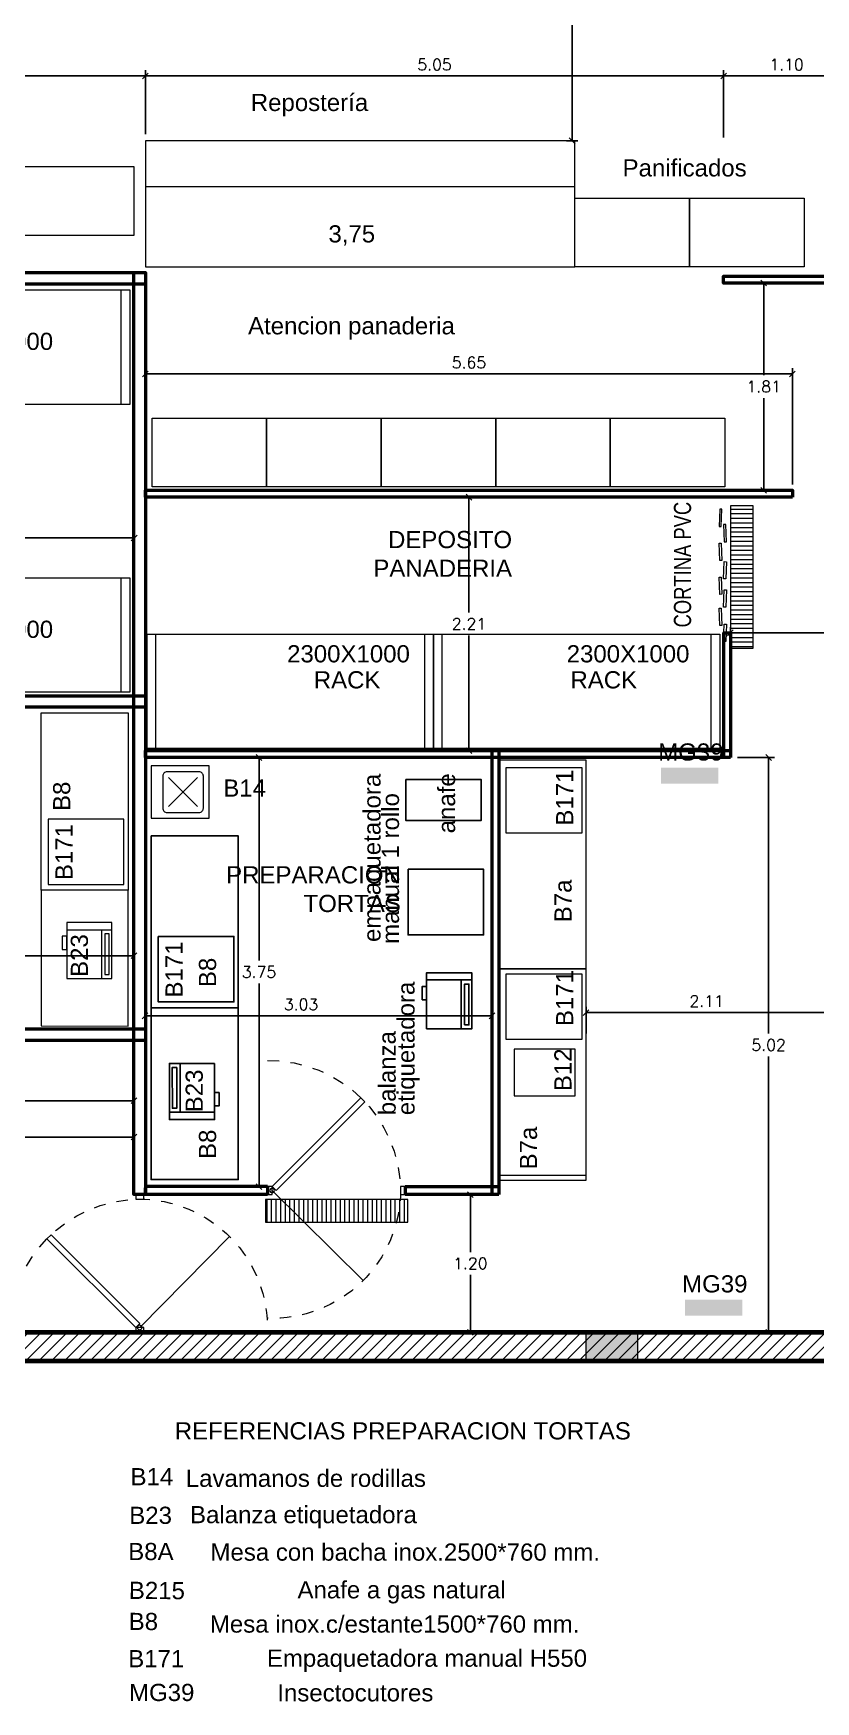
# Model space of a CAD drawing. Header units: inches. Extents: x 2 to 337, y 2 to 182.
# Drawn here: x 61.29 to 68.12, y 46.28 to 60.84 of the extents above; entities that cross this region are included whole.
import ezdxf

# ---------------------------------------------------------------- set-up
doc = ezdxf.new("R2010")
doc.units = ezdxf.units.IN
doc.header["$MEASUREMENT"] = 0
doc.linetypes.add('DASH_15', pattern=[0.375, 0.25, -0.125])
for name, color, linetype in [('0-CORTINAPVC-TXT', 7, 'Continuous'), ('JU-PLANTA(XREF)$0$0-EQUIPAMIENTO-LAB', 6, 'Continuous'), ('JU-PLANTA(XREF)$0$COMESTIBLES0-EQUIP-TXT', 3, 'Continuous'), ('JU-PLANTA(XREF)$0$TRASTIENDAS-EQUIPAMIENTO', 6, 'Continuous')]:
    doc.layers.add(name, color=color, linetype=linetype)
for name, color, linetype, lineweight in [('0-EQUIPAMIENTO-LAB', 6, 'Continuous', 13), ('ARQ-CARPINTERIAS', 4, 'Continuous', 9), ('ARQ-CORTINA PVC', 4, 'Continuous', 5), ('ARQ-REJILLAS', 4, 'Continuous', 5), ('COMESTIBLES0-EQUIP-TXT', 3, 'Continuous', 9), ('EQUIPAMIENTO-TRASTIENDA', 6, 'Continuous', 9), ('HATCH HORMIGON', 100, 'Continuous', 13), ('L COTAS', 1, 'Continuous', 9), ('L EQUIP', 6, 'Continuous', 9), ('l muro', 5, 'Continuous', 80), ('L PANELES', 136, 'Continuous', 50), ('LAVADO MU', 10, 'Continuous', 5)]:
    doc.layers.add(name, color=color, linetype=linetype, lineweight=lineweight)
doc.styles.add('ARIAL', font='ARIAL.TTF')
doc.styles.add('JU-PLANTA(XREF)$0$ARIAL', font='ARIAL.TTF')
doc.styles.add('LZ-COME$0$LETRITAS', font='ROMAN1.shx', dxfattribs={"width": 1.2, "height": 0.225})
doc.styles.add('RomanS', font='romans.shx')
doc.styles.get("Standard").update_dxf_attribs({"font": 'ARIAL.TTF'})
doc.dimstyles.new('bases 1-50', dxfattribs={"dimscale": 0.5, "dimtxt": 0.2, "dimasz": 0.1, "dimexe": 0.1, "dimexo": 0.1, "dimgap": 0.1, "dimtad": 1, "dimtih": 1, "dimtoh": 1, "dimzin": 1, "dimdsep": 46, "dimtxsty": 'RomanS', "dimblk": 'OBLIQUE', "dimcen": 0.1, "dimclrd": 256, "dimclre": 256, "dimclrt": 256, "dimadec": 0, "dimazin": 0, "dimtfac": 1, "dimtmove": 0, "dimatfit": 3, "dimfxl": 0, "dimarcsym": 0})

# ---------------------------------------------------------------- blocks, each defined once
blk = doc.blocks.new('_Oblique')
at = {"color": 0, "linetype": 'ByBlock', "lineweight": -2}
blk.add_line((-0.5, -0.5), (0.5, 0.5), dxfattribs=at)
blk = doc.blocks.new('*D155')
at = {"lineweight": -2}
for p, q in [((66.391, 63.904), (65.94, 63.904)), ((65.99, 63.904), (65.99, 62.526)), ((65.99, 59.904), (65.99, 62.326)), ((65.939, 59.904), (66.04, 59.904))]:
    blk.add_line(p, q, dxfattribs=at)
at = {"layer": 'Defpoints', "color": 0}
for p in [(66.441, 63.904), (65.889, 59.904), (65.99, 59.904)]:
    blk.add_point(p, dxfattribs=at)
at = {"lineweight": -2, "xscale": 0.05, "yscale": 0.05, "zscale": 0.05}
for p, rotation in [((65.99, 63.904), 90), ((65.99, 59.904), 270)]:
    blk.add_blockref('_Oblique', p, dxfattribs=dict(at, rotation=rotation))
at = {"insert": (65.99, 62.426), "char_height": 0.1, "attachment_point": 5, "style": 'RomanS'}
blk.add_mtext('4.00', dxfattribs=at)
blk = doc.blocks.new('A$C299E318D')
at = {"layer": '0-EQUIPAMIENTO-LAB'}
for p, q in [((0.102, 0.102), (0.356, 0.356)), ((0.356, 0.102), (0.102, 0.356))]:
    blk.add_line(p, q, dxfattribs=at)
blk.add_lwpolyline([(0.508, 0.457), (0.508, 0), (0, 0), (0, 0.457)], close=True, dxfattribs=at)
blk.add_lwpolyline([(0.089, 0.051, -0.414214), (0.051, 0.089), (0.051, 0.368, -0.414214), (0.089, 0.406), (0.368, 0.406, -0.414214), (0.406, 0.368), (0.406, 0.089, -0.414214), (0.368, 0.051)], format="xyb", close=True, dxfattribs=at)
blk = doc.blocks.new('RACKS 250')
for p, q in [((-1.05, -2.5), (-1.05, 0)), ((-1.05, 0), (-0.05, 0)), ((-0.05, 0), (-0.05, -2.5)), ((-1.05, -0.0762), (-0.05, -0.0762)), ((-1.05, -2.4238), (-0.05, -2.4238)), ((-0.05, -2.5), (-1.05, -2.5))]:
    blk.add_line(p, q)
blk = doc.blocks.new('*D81')
at = {"layer": 'Defpoints', "color": 0}
for p in [(62.26, 52.267), (65.291, 52.267), (65.291, 52.267)]:
    blk.add_point(p, dxfattribs=at)
at = {"layer": 'L COTAS', "lineweight": -2}
blk.add_line((62.26, 52.267), (65.291, 52.267), dxfattribs=at)
at = {"layer": 'L COTAS', "lineweight": -2, "xscale": 0.05, "yscale": 0.05, "zscale": 0.05, "rotation": 180}
blk.add_blockref('_Oblique', (62.26, 52.267), dxfattribs=at)
at = {"layer": 'L COTAS', "lineweight": -2, "xscale": 0.05, "yscale": 0.05, "zscale": 0.05}
blk.add_blockref('_Oblique', (65.291, 52.267), dxfattribs=at)
at = {"layer": 'L COTAS', "insert": (63.623, 52.367), "char_height": 0.1, "attachment_point": 5, "style": 'RomanS'}
blk.add_mtext('3.03', dxfattribs=at)
blk = doc.blocks.new('PUERTA')
for p, q in [((0.04, 0), (0.834, 0.785)), ((0.04, 0), (0.834, 0.785)), ((0, -0.035), (0, 0.035)), ((0, 0.035), (0.04, 0.035)), ((0.04, 0.035), (0.04, -0.035)), ((0.04, -0.035), (0.075, 0)), ((0.075, 0), (0.85, -0.774)), ((1.16, -0.035), (1.16, 0.035)), ((1.16, 0.035), (1.2, 0.035)), ((1.2, 0.035), (1.2, -0.035)), ((0.04, -0.035), (0, -0.035)), ((0.04, -0.035), (0.814, -0.81)), ((1.2, -0.035), (1.16, -0.035)), ((0.85, -0.774), (0.814, -0.81))]:
    blk.add_line(p, q)
blk.add_circle((0.04, 0), 0.0196)
at = {"linetype": 'DASH_15', "ltscale": 0.2}
for centre, radius, start, end in [((0.04, -0.005), 1.12, 359.6736, 92.0467), ((0.014, 0.011), 1.146, 269.3146, 359.1608)]:
    blk.add_arc(centre, radius, start, end, dxfattribs=at)
blk = doc.blocks.new('LJ-PLANTA BASE(XREF)$0$SE-COME$0$LR-COME$0$B26')
for p, q in [((-0.182, -0.394), (-0.182, 0)), ((-0.182, -0.092), (0.245, -0.092))]:
    blk.add_line(p, q)
for points in [[(0.245, -0.394), (0.245, 0), (-0.245, 0), (-0.245, -0.394)], [(0.21, -0.063), (0.21, -0.025), (-0.146, -0.025), (-0.146, -0.063)], [(-0.008, -0.434), (-0.008, -0.394), (-0.125, -0.394), (-0.125, -0.434)]]:
    blk.add_lwpolyline(points, close=True)
blk = doc.blocks.new('*D184')
at = {"layer": 'Defpoints', "color": 0}
for p in [(55.845, 56.905), (62.166, 56.438), (62.166, 56.334)]:
    blk.add_point(p, dxfattribs=at)
at = {"layer": 'L COTAS', "lineweight": -2}
for p, q in [((55.845, 56.855), (55.845, 56.388)), ((55.845, 56.438), (62.166, 56.438)), ((62.166, 56.384), (62.166, 56.488))]:
    blk.add_line(p, q, dxfattribs=at)
at = {"layer": 'L COTAS', "lineweight": -2, "xscale": 0.05, "yscale": 0.05, "zscale": 0.05, "rotation": 180}
blk.add_blockref('_Oblique', (55.845, 56.438), dxfattribs=at)
at = {"layer": 'L COTAS', "lineweight": -2, "xscale": 0.05, "yscale": 0.05, "zscale": 0.05}
blk.add_blockref('_Oblique', (62.166, 56.438), dxfattribs=at)
at = {"layer": 'L COTAS', "insert": (59.33, 56.538), "char_height": 0.1, "attachment_point": 5, "style": 'RomanS'}
blk.add_mtext('6.32', dxfattribs=at)
blk = doc.blocks.new('*D246')
at = {"layer": 'Defpoints', "color": 0}
for p in [(67.653, 58.663), (67.662, 56.854), (67.913, 56.854)]:
    blk.add_point(p, dxfattribs=at)
at = {"layer": 'L COTAS', "lineweight": -2}
for p, q in [((67.662, 58.663), (67.662, 57.859)), ((67.703, 58.663), (67.712, 58.663)), ((67.662, 56.854), (67.662, 57.659)), ((67.863, 56.854), (67.612, 56.854))]:
    blk.add_line(p, q, dxfattribs=at)
at = {"layer": 'L COTAS', "lineweight": -2, "xscale": 0.05, "yscale": 0.05, "zscale": 0.05}
for p, rotation in [((67.662, 58.663), 90), ((67.662, 56.854), 270)]:
    blk.add_blockref('_Oblique', p, dxfattribs=dict(at, rotation=rotation))
at = {"layer": 'L COTAS', "insert": (67.662, 57.759), "char_height": 0.1, "attachment_point": 5, "style": 'RomanS'}
blk.add_mtext('1.81', dxfattribs=at)
blk = doc.blocks.new('*D187')
at = {"layer": 'Defpoints', "color": 0}
for p in [(65.089, 56.794), (64.819, 54.582), (65.089, 54.582)]:
    blk.add_point(p, dxfattribs=at)
at = {"layer": 'L COTAS', "lineweight": -2}
for p, q in [((65.089, 56.794), (65.089, 55.788)), ((65.089, 54.582), (65.089, 55.588)), ((64.869, 54.582), (65.139, 54.582))]:
    blk.add_line(p, q, dxfattribs=at)
at = {"layer": 'L COTAS', "lineweight": -2, "xscale": 0.05, "yscale": 0.05, "zscale": 0.05}
for p, rotation in [((65.089, 56.794), 90), ((65.089, 54.582), 270)]:
    blk.add_blockref('_Oblique', p, dxfattribs=dict(at, rotation=rotation))
at = {"layer": 'L COTAS', "insert": (65.089, 55.688), "char_height": 0.1, "attachment_point": 5, "style": 'RomanS'}
blk.add_mtext('2.21', dxfattribs=at)
blk = doc.blocks.new('*D247')
at = {"layer": 'Defpoints', "color": 0}
for p in [(67.371, 55.61), (67.371, 55.445), (69.612, 55.445)]:
    blk.add_point(p, dxfattribs=at)
at = {"layer": 'L COTAS', "lineweight": -2}
for p, q in [((67.371, 55.495), (67.371, 55.66)), ((69.612, 55.495), (69.612, 55.66)), ((69.612, 55.61), (67.371, 55.61))]:
    blk.add_line(p, q, dxfattribs=at)
at = {"layer": 'L COTAS', "lineweight": -2, "xscale": 0.05, "yscale": 0.05, "zscale": 0.05, "rotation": 180}
blk.add_blockref('_Oblique', (67.371, 55.61), dxfattribs=at)
at = {"layer": 'L COTAS', "lineweight": -2, "xscale": 0.05, "yscale": 0.05, "zscale": 0.05}
blk.add_blockref('_Oblique', (69.612, 55.61), dxfattribs=at)
at = {"layer": 'L COTAS', "insert": (68.491, 55.71), "char_height": 0.1, "attachment_point": 5, "style": 'RomanS'}
blk.add_mtext('2.24', dxfattribs=at)
blk = doc.blocks.new('*D249')
at = {"layer": 'Defpoints', "color": 0}
for p in [(66.111, 52.296), (66.111, 52.062), (68.217, 52.062)]:
    blk.add_point(p, dxfattribs=at)
at = {"layer": 'L COTAS', "lineweight": -2}
for p, q in [((66.111, 52.112), (66.111, 52.346)), ((68.217, 52.296), (66.111, 52.296)), ((68.217, 52.112), (68.217, 52.346))]:
    blk.add_line(p, q, dxfattribs=at)
at = {"layer": 'L COTAS', "lineweight": -2, "xscale": 0.05, "yscale": 0.05, "zscale": 0.05, "rotation": 180}
blk.add_blockref('_Oblique', (66.111, 52.296), dxfattribs=at)
at = {"layer": 'L COTAS', "lineweight": -2, "xscale": 0.05, "yscale": 0.05, "zscale": 0.05}
blk.add_blockref('_Oblique', (68.217, 52.296), dxfattribs=at)
at = {"layer": 'L COTAS', "insert": (67.164, 52.396), "char_height": 0.1, "attachment_point": 5, "style": 'RomanS'}
blk.add_mtext('2.11', dxfattribs=at)
blk = doc.blocks.new('*D250')
at = {"layer": 'Defpoints', "color": 0}
for p in [(67.384, 54.522), (67.384, 49.504), (67.705, 49.504)]:
    blk.add_point(p, dxfattribs=at)
at = {"layer": 'L COTAS', "lineweight": -2}
for p, q in [((67.434, 54.522), (67.755, 54.522)), ((67.705, 54.522), (67.705, 52.113)), ((67.705, 49.504), (67.705, 51.913)), ((67.434, 49.504), (67.755, 49.504))]:
    blk.add_line(p, q, dxfattribs=at)
at = {"layer": 'L COTAS', "lineweight": -2, "xscale": 0.05, "yscale": 0.05, "zscale": 0.05}
for p, rotation in [((67.705, 54.522), 90), ((67.705, 49.504), 270)]:
    blk.add_blockref('_Oblique', p, dxfattribs=dict(at, rotation=rotation))
at = {"layer": 'L COTAS', "insert": (67.705, 52.013), "char_height": 0.1, "attachment_point": 5, "style": 'RomanS'}
blk.add_mtext('5.02', dxfattribs=at)
blk = doc.blocks.new('*D198')
at = {"layer": 'Defpoints', "color": 0}
for p in [(62.264, 60.47), (51.248, 59.913), (62.264, 59.913)]:
    blk.add_point(p, dxfattribs=at)
at = {"layer": 'L COTAS', "lineweight": -2}
for p, q in [((51.248, 59.963), (51.248, 60.52)), ((51.248, 60.47), (62.264, 60.47)), ((62.264, 59.963), (62.264, 60.52))]:
    blk.add_line(p, q, dxfattribs=at)
at = {"layer": 'L COTAS', "lineweight": -2, "xscale": 0.05, "yscale": 0.05, "zscale": 0.05, "rotation": 180}
blk.add_blockref('_Oblique', (51.248, 60.47), dxfattribs=at)
at = {"layer": 'L COTAS', "lineweight": -2, "xscale": 0.05, "yscale": 0.05, "zscale": 0.05}
blk.add_blockref('_Oblique', (62.264, 60.47), dxfattribs=at)
at = {"layer": 'L COTAS', "insert": (56.756, 60.57), "char_height": 0.1, "attachment_point": 5, "style": 'RomanS'}
blk.add_mtext('11.02', dxfattribs=at)
blk = doc.blocks.new('*D199')
at = {"layer": 'Defpoints', "color": 0}
for p in [(67.312, 60.47), (62.264, 59.913), (67.312, 59.883)]:
    blk.add_point(p, dxfattribs=at)
at = {"layer": 'L COTAS', "lineweight": -2}
for p, q in [((62.264, 59.963), (62.264, 60.52)), ((62.264, 60.47), (67.312, 60.47)), ((67.312, 59.933), (67.312, 60.52))]:
    blk.add_line(p, q, dxfattribs=at)
at = {"layer": 'L COTAS', "lineweight": -2, "xscale": 0.05, "yscale": 0.05, "zscale": 0.05, "rotation": 180}
blk.add_blockref('_Oblique', (62.264, 60.47), dxfattribs=at)
at = {"layer": 'L COTAS', "lineweight": -2, "xscale": 0.05, "yscale": 0.05, "zscale": 0.05}
blk.add_blockref('_Oblique', (67.312, 60.47), dxfattribs=at)
at = {"layer": 'L COTAS', "insert": (64.788, 60.57), "char_height": 0.1, "attachment_point": 5, "style": 'RomanS'}
blk.add_mtext('5.05', dxfattribs=at)
blk = doc.blocks.new('*D200')
at = {"layer": 'Defpoints', "color": 0}
for p in [(68.412, 60.47), (67.312, 59.883), (68.412, 59.883)]:
    blk.add_point(p, dxfattribs=at)
at = {"layer": 'L COTAS', "lineweight": -2}
for p, q in [((67.312, 59.933), (67.312, 60.52)), ((67.312, 60.47), (68.412, 60.47)), ((68.412, 59.933), (68.412, 60.52))]:
    blk.add_line(p, q, dxfattribs=at)
at = {"layer": 'L COTAS', "lineweight": -2, "xscale": 0.05, "yscale": 0.05, "zscale": 0.05, "rotation": 180}
blk.add_blockref('_Oblique', (67.312, 60.47), dxfattribs=at)
at = {"layer": 'L COTAS', "lineweight": -2, "xscale": 0.05, "yscale": 0.05, "zscale": 0.05}
blk.add_blockref('_Oblique', (68.412, 60.47), dxfattribs=at)
at = {"layer": 'L COTAS', "insert": (67.862, 60.57), "char_height": 0.1, "attachment_point": 5, "style": 'RomanS'}
blk.add_mtext('1.10', dxfattribs=at)
blk = doc.blocks.new('*D268')
at = {"layer": 'Defpoints', "color": 0}
for p in [(59.783, 52.002), (62.164, 51.526), (62.164, 51.526)]:
    blk.add_point(p, dxfattribs=at)
at = {"layer": 'L COTAS', "lineweight": -2}
for p, q in [((59.783, 51.952), (59.783, 51.476)), ((62.164, 51.576), (62.164, 51.576)), ((59.783, 51.526), (62.164, 51.526))]:
    blk.add_line(p, q, dxfattribs=at)
at = {"layer": 'L COTAS', "lineweight": -2, "xscale": 0.05, "yscale": 0.05, "zscale": 0.05, "rotation": 180}
blk.add_blockref('_Oblique', (59.783, 51.526), dxfattribs=at)
at = {"layer": 'L COTAS', "lineweight": -2, "xscale": 0.05, "yscale": 0.05, "zscale": 0.05}
blk.add_blockref('_Oblique', (62.164, 51.526), dxfattribs=at)
at = {"layer": 'L COTAS', "insert": (60.973, 51.626), "char_height": 0.1, "attachment_point": 5, "style": 'RomanS'}
blk.add_mtext('2.38', dxfattribs=at)
blk = doc.blocks.new('*D204')
at = {"layer": 'Defpoints', "color": 0}
for p in [(51.248, 52.054), (62.164, 51.209), (62.164, 51.209)]:
    blk.add_point(p, dxfattribs=at)
at = {"layer": 'L COTAS', "lineweight": -2}
for p, q in [((51.248, 52.004), (51.248, 51.159)), ((51.248, 51.209), (62.164, 51.209))]:
    blk.add_line(p, q, dxfattribs=at)
at = {"layer": 'L COTAS', "lineweight": -2, "xscale": 0.05, "yscale": 0.05, "zscale": 0.05, "rotation": 180}
blk.add_blockref('_Oblique', (51.248, 51.209), dxfattribs=at)
at = {"layer": 'L COTAS', "lineweight": -2, "xscale": 0.05, "yscale": 0.05, "zscale": 0.05}
blk.add_blockref('_Oblique', (62.164, 51.209), dxfattribs=at)
at = {"layer": 'L COTAS', "insert": (56.706, 51.309), "char_height": 0.1, "attachment_point": 5, "style": 'RomanS'}
blk.add_mtext('10.92', dxfattribs=at)
blk = doc.blocks.new('*D272')
at = {"layer": 'Defpoints', "color": 0}
for p in [(67.913, 57.869), (62.264, 56.854), (67.913, 56.854)]:
    blk.add_point(p, dxfattribs=at)
at = {"layer": 'L COTAS', "lineweight": -2}
for p, q in [((62.264, 56.904), (62.264, 57.919)), ((62.264, 57.869), (67.913, 57.869)), ((67.913, 56.904), (67.913, 57.919))]:
    blk.add_line(p, q, dxfattribs=at)
at = {"layer": 'L COTAS', "lineweight": -2, "xscale": 0.05, "yscale": 0.05, "zscale": 0.05, "rotation": 180}
blk.add_blockref('_Oblique', (62.264, 57.869), dxfattribs=at)
at = {"layer": 'L COTAS', "lineweight": -2, "xscale": 0.05, "yscale": 0.05, "zscale": 0.05}
blk.add_blockref('_Oblique', (67.913, 57.869), dxfattribs=at)
at = {"layer": 'L COTAS', "insert": (65.089, 57.969), "char_height": 0.1, "attachment_point": 5, "style": 'RomanS'}
blk.add_mtext('5.65', dxfattribs=at)
blk = doc.blocks.new('*D275')
at = {"layer": 'Defpoints', "color": 0}
for p in [(58.122, 52.804), (62.164, 52.804), (62.164, 52.792)]:
    blk.add_point(p, dxfattribs=at)
at = {"layer": 'L COTAS', "lineweight": -2}
for p, q in [((58.122, 52.792), (62.164, 52.792)), ((58.122, 52.754), (58.122, 52.742)), ((62.164, 52.754), (62.164, 52.742))]:
    blk.add_line(p, q, dxfattribs=at)
at = {"layer": 'L COTAS', "lineweight": -2, "xscale": 0.05, "yscale": 0.05, "zscale": 0.05, "rotation": 180}
blk.add_blockref('_Oblique', (58.122, 52.792), dxfattribs=at)
at = {"layer": 'L COTAS', "lineweight": -2, "xscale": 0.05, "yscale": 0.05, "zscale": 0.05}
blk.add_blockref('_Oblique', (62.164, 52.792), dxfattribs=at)
at = {"layer": 'L COTAS', "insert": (60.143, 52.892), "char_height": 0.1, "attachment_point": 5, "style": 'RomanS'}
blk.add_mtext('4.04', dxfattribs=at)
blk = doc.blocks.new('*D277')
at = {"layer": 'Defpoints', "color": 0}
for p in [(63.256, 54.522), (63.331, 54.522), (63.331, 50.777)]:
    blk.add_point(p, dxfattribs=at)
at = {"layer": 'L COTAS', "lineweight": -2}
for p, q in [((63.281, 54.522), (63.206, 54.522)), ((63.256, 54.522), (63.256, 52.75)), ((63.256, 50.777), (63.256, 52.55)), ((63.281, 50.777), (63.206, 50.777))]:
    blk.add_line(p, q, dxfattribs=at)
at = {"layer": 'L COTAS', "lineweight": -2, "xscale": 0.05, "yscale": 0.05, "zscale": 0.05}
for p, rotation in [((63.256, 54.522), 90), ((63.256, 50.777), 270)]:
    blk.add_blockref('_Oblique', p, dxfattribs=dict(at, rotation=rotation))
at = {"layer": 'L COTAS', "insert": (63.256, 52.65), "char_height": 0.1, "attachment_point": 5, "style": 'RomanS'}
blk.add_mtext('3.75', dxfattribs=at)
blk = doc.blocks.new('*D278')
at = {"layer": 'Defpoints', "color": 0}
for p in [(65.351, 50.707), (65.101, 49.504), (65.351, 49.504)]:
    blk.add_point(p, dxfattribs=at)
at = {"layer": 'L COTAS', "lineweight": -2}
for p, q in [((65.301, 50.707), (65.051, 50.707)), ((65.101, 50.707), (65.101, 50.206)), ((65.101, 49.504), (65.101, 50.006)), ((65.301, 49.504), (65.051, 49.504))]:
    blk.add_line(p, q, dxfattribs=at)
at = {"layer": 'L COTAS', "lineweight": -2, "xscale": 0.05, "yscale": 0.05, "zscale": 0.05}
for p, rotation in [((65.101, 50.707), 90), ((65.101, 49.504), 270)]:
    blk.add_blockref('_Oblique', p, dxfattribs=dict(at, rotation=rotation))
at = {"layer": 'L COTAS', "insert": (65.101, 50.106), "char_height": 0.1, "attachment_point": 5, "style": 'RomanS'}
blk.add_mtext('1.20', dxfattribs=at)
blk = doc.blocks.new('JU-PLANTA(XREF)$0$LJ-PLANTA BASE(XREF)$0$SE-COME$0$LR-COME$0$B26')
for p, q in [((-0.182, -0.394), (-0.182, 0)), ((-0.182, -0.092), (0.245, -0.092))]:
    blk.add_line(p, q)
for points in [[(0.245, -0.394), (0.245, 0), (-0.245, 0), (-0.245, -0.394)], [(0.21, -0.063), (0.21, -0.025), (-0.146, -0.025), (-0.146, -0.063)], [(-0.008, -0.434), (-0.008, -0.394), (-0.125, -0.394), (-0.125, -0.434)]]:
    blk.add_lwpolyline(points, close=True)
blk = doc.blocks.new('A$C79253722')
at = {"layer": 'JU-PLANTA(XREF)$0$0-EQUIPAMIENTO-LAB'}
for points in [[(3.483, 0.735), (3.124, 0.735), (3.124, 0.079), (3.483, 0.079)], [(2.698, 0.717), (2.126, 0.717), (2.126, 0.057), (2.698, 0.057)]]:
    blk.add_lwpolyline(points, close=True, dxfattribs=at)
at = {"layer": 'JU-PLANTA(XREF)$0$TRASTIENDAS-EQUIPAMIENTO', "extrusion": (0, 0, -1), "xscale": -1, "zscale": -0.9999999999999998, "rotation": 180}
blk.add_blockref('JU-PLANTA(XREF)$0$LJ-PLANTA BASE(XREF)$0$SE-COME$0$LR-COME$0$B26', (-1.55, 0.161), dxfattribs=at)
at = {"layer": 'JU-PLANTA(XREF)$0$COMESTIBLES0-EQUIP-TXT', "style": 'JU-PLANTA(XREF)$0$ARIAL'}
for s, p in [('empaquetadora', (2.064, 0.957)), ('balanza', (0.552, 0.825)), ('manual 1 rollo', (2.047, 0.796)), ('etiquetadora', (0.552, 0.66)), ('anafe', (3.012, 0.306))]:
    blk.add_text(s, height=0.15, dxfattribs=at).set_placement(p)

msp = doc.modelspace()

# ---------------------------------------------------------------- hatches: boundary and pattern name
at = {"layer": 'ARQ-REJILLAS'}
h = msp.add_hatch(dxfattribs=at)
h.set_pattern_fill('_USER', color=256, scale=0.04, angle=540, style=0, pattern_type=0)
h.set_pattern_definition([(180, (-3330.77463, -702.069624), (-1e-17, -0.04), [])])
h.paths.add_polyline_path([(67.571, 56.719), (67.371, 56.719), (67.371, 55.477), (67.571, 55.477)])
h = msp.add_hatch(dxfattribs=at)
h.set_pattern_fill('_USER', color=256, scale=0.04, angle=450, style=0, pattern_type=0)
h.set_pattern_definition([(90, (-694.23422, 3448.81076), (-0.04, 2e-17), [])])
h.paths.add_polyline_path([(64.555, 50.465), (64.555, 50.665), (63.312, 50.665), (63.312, 50.465)])
at = {"layer": 'HATCH HORMIGON'}
h = msp.add_hatch(color=256, dxfattribs=at)
h.dxf.hatch_style = 1
h.paths.add_polyline_path([(66.562, 49.504), (66.562, 49.254), (66.112, 49.254), (66.112, 49.504)])
at = {"layer": 'LAVADO MU'}
h = msp.add_hatch(dxfattribs=at)
h.set_pattern_fill('ANSI31', color=256, scale=0.025)
h.set_pattern_definition([(45, (-3417.75211, -700.39074), (-0.0561266008, 0.0561266008), [])])
h.paths.add_polyline_path([(74.863, 49.505), (59.476, 49.504), (59.476, 49.254), (74.867, 49.255)])

# ---------------------------------------------------------------- linework, layer by layer
at = {"layer": '0-EQUIPAMIENTO-LAB'}
for points in [[(61.353, 54.912), (62.113, 54.912), (62.113, 53.363), (61.353, 53.363)], [(65.351, 52.677), (66.111, 52.677), (66.111, 54.499), (65.351, 54.499)], [(65.414, 53.862), (65.414, 54.434), (66.074, 54.434), (66.074, 53.862)], [(61.416, 53.985), (61.416, 53.413), (62.076, 53.413), (62.076, 53.985)], [(61.353, 53.363), (61.353, 52.179), (62.113, 52.178), (62.113, 53.363)], [(65.351, 50.877), (66.111, 50.877), (66.111, 52.677), (65.351, 52.677)], [(65.351, 50.834), (66.111, 50.834), (66.111, 52.677), (65.351, 52.677)], [(65.414, 52.062), (65.414, 52.634), (66.074, 52.634), (66.074, 52.062)], [(66.017, 51.975), (65.482, 51.975), (65.482, 51.568), (66.017, 51.568)]]:
    msp.add_lwpolyline(points, close=True, dxfattribs=at)
at = {"layer": 'ARQ-CORTINA PVC'}
for points in [[(67.296, 56.69), (67.278, 56.69), (67.272, 56.539), (67.291, 56.539)], [(67.331, 56.555), (67.312, 56.554), (67.317, 56.403), (67.336, 56.404)], [(67.296, 56.242), (67.278, 56.241), (67.272, 56.392), (67.291, 56.393)], [(67.331, 56.08), (67.312, 56.081), (67.317, 56.232), (67.336, 56.231)], [(67.296, 55.946), (67.278, 55.945), (67.272, 56.096), (67.291, 56.096)], [(67.331, 55.834), (67.312, 55.834), (67.317, 55.985), (67.336, 55.984)], [(67.296, 55.674), (67.278, 55.673), (67.272, 55.824), (67.291, 55.825)], [(67.331, 55.534), (67.312, 55.535), (67.317, 55.685), (67.336, 55.685)]]:
    msp.add_lwpolyline(points, close=True, dxfattribs=at)
at = {"layer": 'ARQ-REJILLAS'}
for points in [[(67.571, 56.719), (67.371, 56.719), (67.371, 55.477), (67.571, 55.477)], [(67.571, 56.719), (67.371, 56.719), (67.371, 55.477), (67.571, 55.477)], [(64.555, 50.465), (64.555, 50.665), (63.312, 50.665), (63.312, 50.465)], [(64.555, 50.465), (64.555, 50.665), (63.312, 50.665), (63.312, 50.465)]]:
    msp.add_lwpolyline(points, close=True, dxfattribs=at)
at = {"layer": 'HATCH HORMIGON'}
msp.add_lwpolyline([(66.561, 49.505), (66.561, 49.255), (66.111, 49.255), (66.111, 49.505)], close=True, dxfattribs=at)
at = {"layer": 'JU-PLANTA(XREF)$0$0-EQUIPAMIENTO-LAB'}
for points in [[(62.314, 53.838), (63.074, 53.838), (63.074, 52.338), (62.314, 52.338)], [(62.376, 52.96), (62.376, 52.388), (63.036, 52.388), (63.036, 52.96)], [(62.314, 52.338), (63.074, 52.338), (63.074, 50.838), (62.314, 50.838)]]:
    msp.add_lwpolyline(points, close=True, dxfattribs=at)
for points in [[(66.765, 54.293), (66.765, 54.433), (67.265, 54.293), (67.265, 54.433)], [(66.975, 49.651), (66.975, 49.791), (67.475, 49.651), (67.475, 49.791)]]:
    msp.add_solid(points, dxfattribs=at)
at = {"layer": 'L EQUIP', "linetype": 'ByBlock', "ltscale": 0.01}
msp.add_line((62.264, 59.504), (66.014, 59.504), dxfattribs=at)
msp.add_lwpolyline([(62.264, 58.804), (66.014, 58.804), (66.014, 59.904), (62.264, 59.904), (62.264, 58.804)], dxfattribs=at)
at = {"layer": 'L EQUIP'}
for points in [[(62.163, 59.079), (61.163, 59.079), (61.163, 59.679), (62.163, 59.679)], [(67.014, 58.804), (66.014, 58.804), (66.014, 59.404), (67.014, 59.404)], [(68.014, 58.804), (67.014, 58.804), (67.014, 59.404), (68.014, 59.404)], [(63.322, 56.883), (62.322, 56.883), (62.322, 57.483), (63.322, 57.483)], [(64.322, 56.883), (63.322, 56.883), (63.322, 57.483), (64.322, 57.483)], [(65.322, 56.883), (64.322, 56.883), (64.322, 57.483), (65.322, 57.483)], [(66.322, 56.883), (65.322, 56.883), (65.322, 57.483), (66.322, 57.483)], [(67.322, 56.883), (66.322, 56.883), (66.322, 57.483), (67.322, 57.483)]]:
    msp.add_lwpolyline(points, close=True, dxfattribs=at)
at = {"layer": 'l muro'}
for points in [[(59.476, 49.504), (74.862, 49.505)], [(74.865, 49.255), (59.476, 49.254)]]:
    msp.add_lwpolyline(points, dxfattribs=at)
at = {"layer": 'L PANELES'}
for p, q in [((63.331, 50.777), (62.264, 50.777)), ((62.264, 50.707), (62.264, 50.767)), ((63.331, 50.707), (62.264, 50.707)), ((63.331, 50.777), (63.331, 50.707)), ((64.531, 50.777), (65.351, 50.777)), ((64.531, 50.777), (64.531, 50.707)), ((65.351, 50.707), (64.531, 50.707)), ((65.351, 50.767), (65.351, 50.707))]:
    msp.add_line(p, q, dxfattribs=at)
msp.add_lwpolyline([(62.264, 58.654), (51.248, 58.654), (51.248, 58.754), (62.264, 58.754), (62.264, 58.654)], dxfattribs=at)
for points in [[(62.164, 58.754), (62.264, 58.754), (62.264, 50.707), (62.164, 50.707)], [(68.412, 58.663), (67.312, 58.663), (67.312, 58.723), (68.412, 58.723)], [(67.913, 56.794), (62.264, 56.794), (62.264, 56.854), (67.913, 56.854)], [(67.373, 54.522), (67.313, 54.522), (67.314, 55.61), (67.373, 55.61)], [(59.782, 55.061), (62.264, 55.061), (62.264, 54.961), (59.782, 54.961)], [(67.373, 54.522), (62.264, 54.522), (62.264, 54.582), (67.373, 54.582)], [(65.351, 50.707), (65.291, 50.707), (65.291, 54.582), (65.351, 54.582)], [(59.782, 52.154), (62.264, 52.154), (62.264, 52.053), (59.782, 52.053)]]:
    msp.add_lwpolyline(points, close=True, dxfattribs=at)

# ---------------------------------------------------------------- block references
at = {"layer": '0-EQUIPAMIENTO-LAB'}
for p, rotation in [((59.629, 58.654), 89.99999999999999), ((59.629, 56.141), 89.99999999999999), ((62.279, 55.649), 90), ((64.779, 55.649), 90)]:
    msp.add_blockref('RACKS 250', p, dxfattribs=dict(at, rotation=rotation))
at = {"layer": '0-EQUIPAMIENTO-LAB', "xscale": -1}
msp.add_blockref('A$C299E318D', (62.821, 53.991), dxfattribs=at)
at = {"layer": 'ARQ-CARPINTERIAS', "xscale": -1}
for p, rotation in [((63.331, 50.742), 180), ((62.214, 49.507), 270)]:
    msp.add_blockref('PUERTA', p, dxfattribs=dict(at, rotation=rotation))
at = {"layer": 'EQUIPAMIENTO-TRASTIENDA', "extrusion": (0, 0, -1), "xscale": -1, "zscale": -1, "rotation": 90}
msp.add_blockref('LJ-PLANTA BASE(XREF)$0$SE-COME$0$LR-COME$0$B26', (-61.972, 52.837), dxfattribs=at)
at = {"layer": 'JU-PLANTA(XREF)$0$TRASTIENDAS-EQUIPAMIENTO', "extrusion": (0, 0, -1), "xscale": -1, "zscale": -0.9999999999999998, "rotation": 269.9966316782464}
msp.add_blockref('JU-PLANTA(XREF)$0$LJ-PLANTA BASE(XREF)$0$SE-COME$0$LR-COME$0$B26', (-62.474, 51.607), dxfattribs=at)
at = {"layer": 'l muro', "rotation": 90.00168416088083}
msp.add_blockref('A$C79253722', (65.274, 50.848), dxfattribs=at)

# ---------------------------------------------------------------- texts
at = {"layer": '0-CORTINAPVC-TXT', "style": 'LZ-COME$0$LETRITAS', "width": 0.8}
msp.add_text('CORTINA PVC', height=0.15, rotation=90, dxfattribs=at).set_placement((67.028, 55.657))
at = {"layer": 'COMESTIBLES0-EQUIP-TXT', "style": 'ARIAL'}
for s, p in [('2.300X1000', (60.328, 58.079)), ('2.300X1000', (60.328, 55.566)), ('2300X1000', (63.501, 55.352)), ('2300X1000', (65.942, 55.352)), ('RACK', (63.734, 55.125)), ('RACK', (65.975, 55.125)), ('B14', (62.944, 54.18)), ('B14', (62.134, 48.17)), ('B23', (62.123, 47.833)), ('B8A', (62.114, 47.517)), ('B171', (62.114, 46.582)), ('MG39', (62.121, 46.287))]:
    msp.add_text(s, height=0.15, dxfattribs=at).set_placement(p)
for s, rotation, p in [('B171', 90, (65.999, 53.927)), ('B8', 90, (61.608, 54.055)), ('B171', 90, (61.628, 53.452)), ('B7a', 90, (65.985, 53.084)), ('B23', 90, (61.762, 52.607)), ('B171', 90, (65.999, 52.178)), ('B12', 90, (65.984, 51.61)), ('B7a', 90, (65.683, 50.927)), ('B215', 359.4971, (62.119, 47.179)), ('B8', 359.7419, (62.118, 46.907))]:
    msp.add_text(s, height=0.15, rotation=rotation, dxfattribs=at).set_placement(p)
at = {"layer": 'COMESTIBLES0-EQUIP-TXT', "char_height": 0.15, "style": 'ARIAL'}
for s, insert, width, attachment_point in [('Atencion panaderia', (63.16, 58.365), 6.39684, 1), ('DEPOSITO PANADERIA', (65.465, 56.499), 2.11563, 3), ('PREPARACION TORTAS', (64.494, 53.573), 2.11563, 3), ('REFERENCIAS PREPARACION TORTAS', (66.502, 48.72), 4.87652, 3), ('Lavamanos de rodillas', (64.713, 48.306), 2.11563, 3), ('Balanza etiquetadora', (64.634, 47.989), 2.11563, 3), ('Mesa con bacha inox.2500*760 mm.', (66.233, 47.662), 3.84712, 3), ('Anafe a gas natural', (65.409, 47.333), 3.53459, 3), ('Mesa inox.c/estante1500*760 mm.', (66.053, 47.034), 3.62581, 3), ('Empaquetadora manual H550', (66.12, 46.736), 3.84268, 3), ('Insectocutores', (64.778, 46.434), 2.11563, 3)]:
    msp.add_mtext(s, dxfattribs=dict(at, insert=insert, width=width, attachment_point=attachment_point))
at = {"layer": 'JU-PLANTA(XREF)$0$COMESTIBLES0-EQUIP-TXT', "style": 'JU-PLANTA(XREF)$0$ARIAL'}
for s, rotation, p in [('MG39', 360, (66.741, 54.495)), ('B171', 90.0017, (62.589, 52.427)), ('B8', 90.0017, (62.881, 52.518)), ('B23', 90.0017, (62.765, 51.426)), ('B8', 90.0017, (62.881, 51.018)), ('MG39', 360, (66.95, 49.853))]:
    msp.add_text(s, height=0.15, rotation=rotation, dxfattribs=at).set_placement(p)
at = {"layer": 'L EQUIP', "linetype": 'ByBlock', "ltscale": 0.01, "char_height": 0.15, "attachment_point": 1}
for s, insert, width in [('Repostería', (63.184, 60.314), 6.39684), ('Panificados', (66.43, 59.743), 6.39684), ('3,75', (63.862, 59.167), 4.44912)]:
    msp.add_mtext(s, dxfattribs=dict(at, insert=insert, width=width))

# ---------------------------------------------------------------- dimensions: what is measured, and where the dimension line sits
dim = msp.add_linear_dim(base=(65.99, 59.904), p1=(66.441, 63.904), p2=(65.889, 59.904), angle=90, dimstyle='bases 1-50')
dim.commit()
dim.dimension.update_dxf_attribs({"geometry": '*D155', "text_midpoint": (65.99, 62.426), "dimtype": 160})
at = {"layer": 'L COTAS'}
for base, p1, p2, override, picture, middle in [((62.264, 60.47), (51.248, 59.913), (62.264, 59.913), {"dimtmove": 1, "dimfxl": 0.18, "dimarcsym": 1}, '*D198', (56.756, 60.57)), ((67.312, 60.47), (62.264, 59.913), (67.312, 59.883), {"dimtmove": 1, "dimfxl": 0.18, "dimarcsym": 1}, '*D199', (64.788, 60.57)), ((68.412, 60.47), (67.312, 59.883), (68.412, 59.883), {"dimtmove": 1, "dimfxl": 0.18, "dimarcsym": 1}, '*D200', (67.862, 60.57)), ((67.913, 57.869), (62.264, 56.854), (67.913, 56.854), {"dimfxl": 0.18, "dimarcsym": 1}, '*D272', (65.089, 57.969)), ((67.371, 55.61), (69.612, 55.445), (67.371, 55.445), {"dimfxl": 0.18, "dimarcsym": 1}, '*D247', (68.491, 55.71)), ((62.164, 52.792), (58.122, 52.804), (62.164, 52.804), {"dimfxl": 0.18, "dimarcsym": 1}, '*D275', (60.143, 52.892)), ((62.164, 51.209), (51.248, 52.054), (62.164, 51.209), {"dimfxl": 0.18, "dimarcsym": 1}, '*D204', (56.706, 51.309)), ((62.164, 51.526), (59.783, 52.002), (62.164, 51.526), {"dimtmove": 1, "dimfxl": 0.18, "dimarcsym": 1}, '*D268', (60.973, 51.626))]:
    dim = msp.add_linear_dim(base=base, p1=p1, p2=p2, dimstyle='bases 1-50', override=override, dxfattribs=at)
    dim.commit()
    dim.dimension.update_dxf_attribs({"geometry": picture, "text_midpoint": middle})
for base, p1, p2, picture, middle in [((67.662, 56.854), (67.653, 58.663), (67.913, 56.854), '*D246', (67.662, 57.759)), ((65.089, 54.582), (65.089, 56.794), (64.819, 54.582), '*D187', (65.089, 55.688))]:
    dim = msp.add_linear_dim(base=base, p1=p1, p2=p2, angle=90, dimstyle='bases 1-50', override={"dimfxl": 0.18, "dimarcsym": 1}, dxfattribs=at)
    dim.commit()
    dim.dimension.update_dxf_attribs({"geometry": picture, "text_midpoint": middle})
for base, p1, p2, picture, middle in [((62.166, 56.438), (55.845, 56.905), (62.166, 56.334), '*D184', (59.33, 56.438)), ((65.291, 52.267), (62.26, 52.267), (65.291, 52.267), '*D81', (63.623, 52.267))]:
    dim = msp.add_linear_dim(base=base, p1=p1, p2=p2, dimstyle='bases 1-50', dxfattribs=at)
    dim.commit()
    dim.dimension.update_dxf_attribs({"geometry": picture, "text_midpoint": middle, "dimtype": 160})
for base, p1, p2, picture, middle in [((63.2558, 54.5224), (63.3313, 50.7773), (63.3313, 54.5224), '*D277', (63.2558, 52.6499)), ((67.705, 49.504), (67.384, 54.522), (67.384, 49.504), '*D250', (67.705, 52.013)), ((65.101, 49.504), (65.351, 50.707), (65.351, 49.504), '*D278', (65.101, 50.106))]:
    dim = msp.add_linear_dim(base=base, p1=p1, p2=p2, angle=90, dimstyle='bases 1-50', dxfattribs=at)
    dim.commit()
    dim.dimension.update_dxf_attribs({"geometry": picture, "text_midpoint": middle})
dim = msp.add_linear_dim(base=(66.111, 52.296), p1=(68.217, 52.062), p2=(66.111, 52.062), dimstyle='bases 1-50', dxfattribs=at)
dim.commit()
dim.dimension.update_dxf_attribs({"geometry": '*D249', "text_midpoint": (67.164, 52.396)})

doc.saveas('drawing.dxf')
